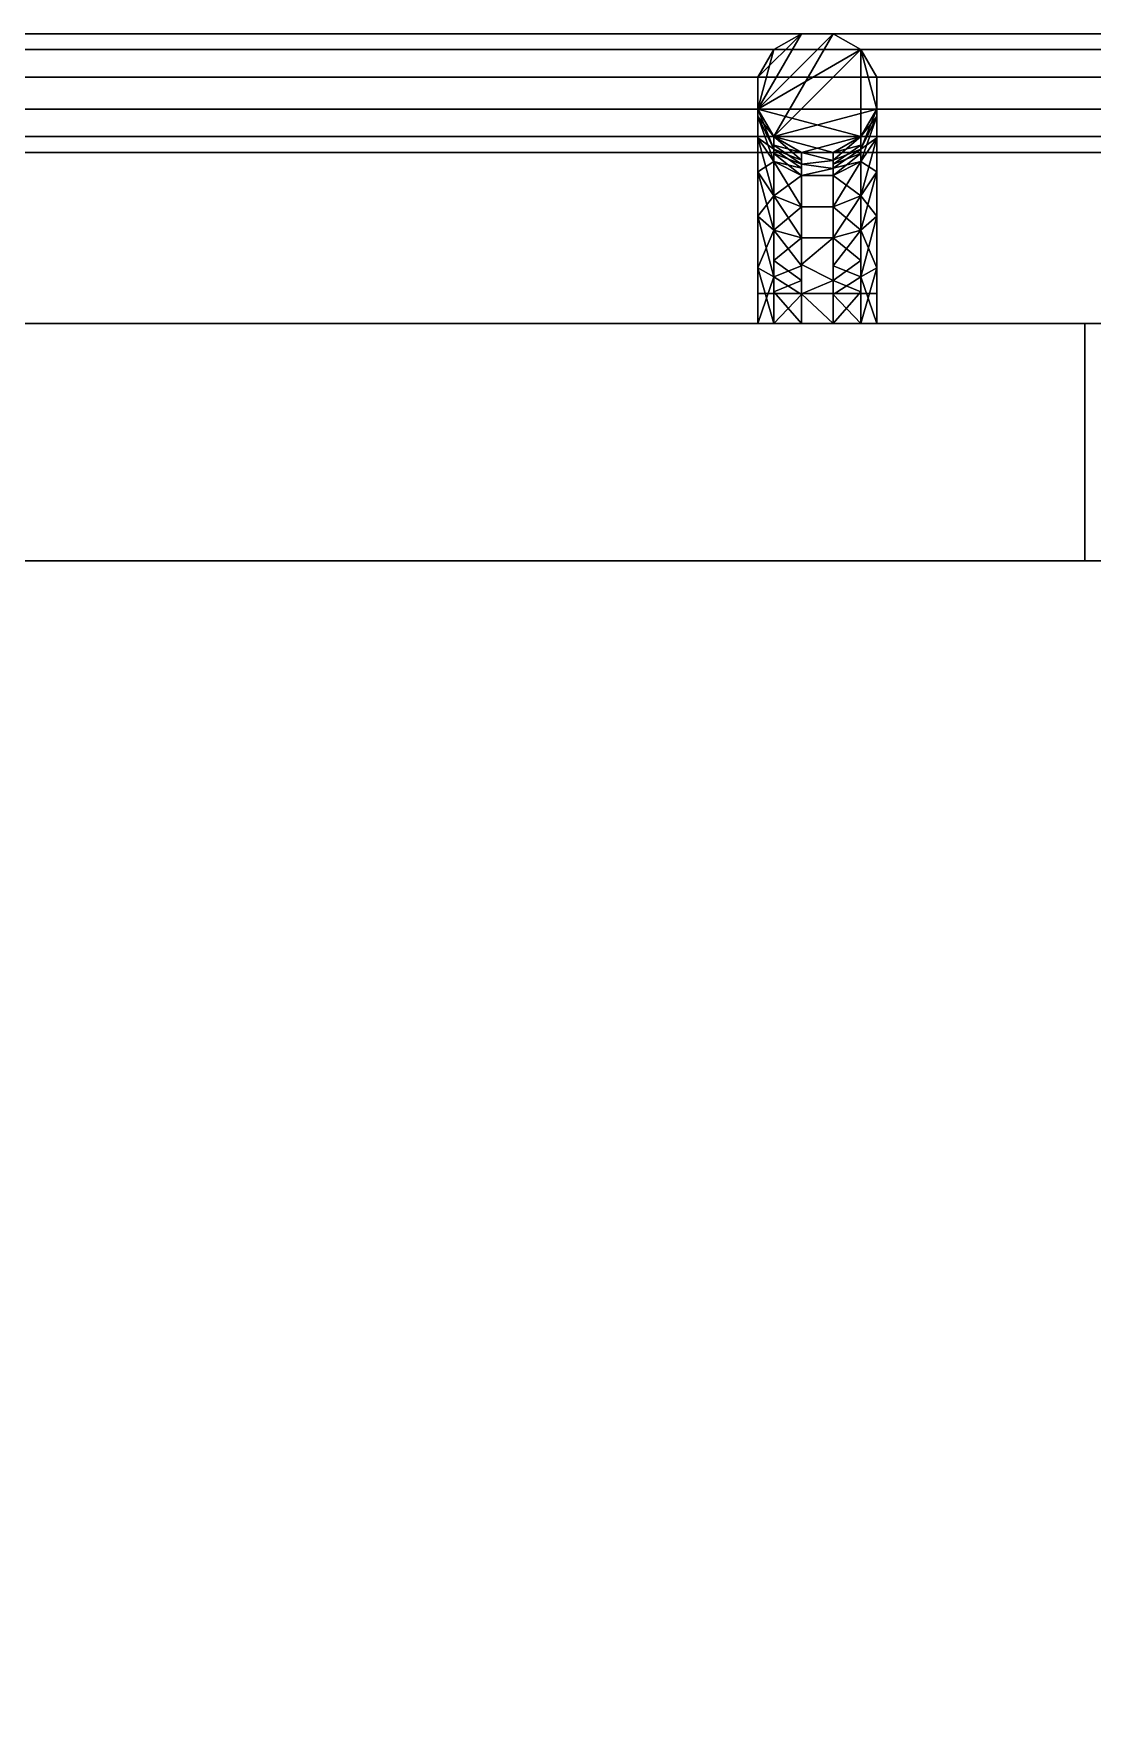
# Model space of a CAD drawing. Header units: feet. Extents: x 1888 to 2477, y 2252 to 2616.
# Drawn here: x 2255.11 to 2266.26, y 2270.21 to 2288 of the extents above; entities that cross this region are included whole.
import ezdxf

# ---------------------------------------------------------------- set-up
doc = ezdxf.new("R2010")
doc.units = ezdxf.units.FT
doc.layers.add('3D-F-AFFFEQM', color=3, linetype='Continuous', lineweight=9)
doc.layers.add('Fridge handle', color=6, linetype='Continuous', lineweight=9)

# ---------------------------------------------------------------- blocks, each defined once
blk = doc.blocks.new('Refrigerator')
at = {"layer": '3D-F-AFFFEQM'}
mesh = blk.add_polyface(dxfattribs=at)
corners = [(-36.32, 3.331, 30.982), (2.155, 3.331, 30.982), (2.155, 3.331, 1.08), (-36.32, 3.331, 1.08)]
mesh.append_faces([[corners[k] for k in face] for face in [(2, 3, 0, 1)]])
mesh = blk.add_polyface(dxfattribs=at)
corners = [(2.155, 3.331, 30.982), (-36.32, 3.331, 30.982), (-36.32, 1.171, 30.982), (2.155, 1.171, 30.982)]
mesh.append_faces([[corners[k] for k in face] for face in [(0, 1, 2, 3)]])
mesh = blk.add_polyface(dxfattribs=at)
corners = [(-36.32, 3.331, 1.08), (2.155, 3.331, 1.08), (2.155, 1.171, 1.08), (-36.32, 1.171, 1.08)]
mesh.append_faces([[corners[k] for k in face] for face in [(0, 1, 2, 3)]])
mesh = blk.add_polyface(dxfattribs=at)
corners = [(-36.32, 3.331, 76.815), (-17.148, 3.331, 76.815), (-17.148, 3.331, 31.252), (-36.32, 3.331, 31.252)]
mesh.append_faces([[corners[k] for k in face] for face in [(3, 0, 1, 2)]])
mesh = blk.add_polyface(dxfattribs=at)
corners = [(-17.148, 3.331, 76.815), (-36.32, 3.331, 76.815), (-36.32, 1.171, 76.815), (-17.148, 1.171, 76.815)]
mesh.append_faces([[corners[k] for k in face] for face in [(0, 1, 2, 3)]])
mesh = blk.add_polyface(dxfattribs=at)
corners = [(-36.32, 3.331, 31.252), (-17.148, 3.331, 31.252), (-17.148, 1.171, 31.252), (-36.32, 1.171, 31.252)]
mesh.append_faces([[corners[k] for k in face] for face in [(0, 1, 2, 3)]])
mesh = blk.add_polyface(dxfattribs=at)
corners = [(-17.148, 3.331, 31.252), (-17.148, 3.331, 76.815), (-17.148, 1.171, 76.815), (-17.148, 1.171, 31.252)]
mesh.append_faces([[corners[k] for k in face] for face in [(0, 1, 2, 3)]])
mesh = blk.add_polyface(dxfattribs=at)
corners = [(-36.32, 1.171, 30.982), (-36.32, 1.171, 1.08), (2.155, 1.171, 1.08), (2.155, 1.171, 30.982)]
mesh.append_faces([[corners[k] for k in face] for face in [(2, 3, 0, 1)]])
mesh = blk.add_polyface(dxfattribs=at)
corners = [(-36.32, 1.171, 76.815), (-36.32, 1.171, 31.252), (-17.148, 1.171, 31.252), (-17.148, 1.171, 76.815)]
mesh.append_faces([[corners[k] for k in face] for face in [(2, 3, 0, 1)]])
mesh = blk.add_polyface(dxfattribs=at)
corners = [(-36.32, -24.749, 76.815), (2.155, -24.749, 76.815), (2.155, 1.171, 76.815), (-36.32, 1.171, 76.815)]
mesh.append_faces([[corners[k] for k in face] for face in [(3, 0, 1, 2)]])
mesh = blk.add_polyface(dxfattribs=at)
corners = [(-36.32, -24.749, 1.08), (-36.32, 1.171, 1.08), (2.155, 1.171, 1.08), (2.155, -24.749, 1.08)]
mesh.append_faces([[corners[k] for k in face] for face in [(2, 3, 0, 1)]])
mesh = blk.add_polyface(dxfattribs=at)
corners = [(-36.32, 1.171, 76.815), (2.155, 1.171, 76.815), (2.155, 1.171, 1.08), (-36.32, 1.171, 1.08)]
mesh.append_faces([[corners[k] for k in face] for face in [(3, 0, 1, 2)]])
at = {"layer": 'Fridge handle'}
mesh = blk.add_polyface(dxfattribs=at)
corners = [(-29.435, 5.963, 29.305), (-29.435, 5.819, 29.555), (-4.73, 5.819, 29.555), (-4.73, 5.963, 29.305)]
mesh.append_faces([[corners[k] for k in face] for face in [(0, 1, 2, 3)]])
mesh = blk.add_polyface(dxfattribs=at)
corners = [(-29.435, 5.963, 29.015), (-29.435, 5.963, 29.305), (-4.73, 5.963, 29.305), (-4.73, 5.963, 29.015)]
mesh.append_faces([[corners[k] for k in face] for face in [(3, 0, 1, 2)]])
mesh = blk.add_polyface(dxfattribs=at)
corners = [(-29.435, 5.819, 28.765), (-29.435, 5.963, 29.015), (-4.73, 5.963, 29.015), (-4.73, 5.819, 28.765)]
mesh.append_faces([[corners[k] for k in face] for face in [(0, 1, 2, 3)]])
mesh = blk.add_polyface(dxfattribs=at)
corners = [(-19.975, 5.819, 70.47), (-20.12, 5.568, 70.47), (-20.12, 5.279, 70.47), (-19.975, 5.028, 70.47), (-19.724, 4.883, 70.47), (-19.435, 4.883, 70.47), (-19.184, 5.028, 70.47), (-19.04, 5.279, 70.47), (-19.04, 5.568, 70.47), (-19.184, 5.819, 70.47), (-19.435, 5.963, 70.47), (-19.724, 5.963, 70.47)]
mesh.append_faces([[corners[k] for k in face] for face in [(9, 7, 8), (5, 3, 4), (2, 0, 1)]], dxfattribs={"vtx0": -1})
mesh.append_faces([[corners[k] for k in face] for face in [(2, 10, 11, 0)]], dxfattribs={"vtx0": -1, "vtx3": -1})
mesh.append_faces([[corners[k] for k in face] for face in [(2, 3, 10), (6, 7, 3, 5)]], dxfattribs={"vtx1": -1, "vtx2": -1})
mesh.append_faces([[corners[k] for k in face] for face in [(9, 10, 3, 7)]], dxfattribs={"vtx1": -1, "vtx2": -1, "vtx3": -1})
mesh = blk.add_polyface(dxfattribs=at)
corners = [(-19.975, 5.819, 39.69), (-19.724, 5.963, 39.69), (-19.435, 5.963, 39.69), (-19.184, 5.819, 39.69), (-19.04, 5.568, 39.69), (-19.04, 5.279, 39.69), (-19.184, 5.028, 39.69), (-19.435, 4.883, 39.69), (-19.724, 4.883, 39.69), (-19.975, 5.028, 39.69), (-20.12, 5.279, 39.69), (-20.12, 5.568, 39.69)]
mesh.append_faces([[corners[k] for k in face] for face in [(5, 3, 4)]], dxfattribs={"vtx0": -1})
mesh.append_faces([[corners[k] for k in face] for face in [(2, 9, 10, 1)]], dxfattribs={"vtx0": -1, "vtx2": -1})
mesh.append_faces([[corners[k] for k in face] for face in [(2, 3, 9)]], dxfattribs={"vtx1": -1, "vtx2": -1})
mesh.append_faces([[corners[k] for k in face] for face in [(5, 6, 9, 3)]], dxfattribs={"vtx1": -1, "vtx2": -1, "vtx3": -1})
mesh.append_faces([[corners[k] for k in face] for face in [(7, 8, 9, 6)]], dxfattribs={"vtx2": -1})
mesh.append_faces([[corners[k] for k in face] for face in [(10, 11, 0, 1)]], dxfattribs={"vtx3": -1})
mesh = blk.add_polyface(dxfattribs=at)
corners = [(-19.04, 5.568, 39.69), (-19.184, 5.819, 39.69), (-19.435, 5.963, 39.69), (-19.724, 5.963, 39.69), (-19.975, 5.819, 39.69), (-20.12, 5.568, 39.69), (-20.12, 5.279, 39.69), (-19.975, 5.028, 39.69), (-19.724, 4.883, 39.69), (-19.435, 4.883, 39.69), (-19.184, 5.028, 39.69), (-19.04, 5.279, 39.69)]
mesh.append_faces([[corners[k] for k in face] for face in [(6, 11, 0, 1)]], dxfattribs={"vtx0": -1, "vtx3": -1})
mesh.append_faces([[corners[k] for k in face] for face in [(2, 3, 6, 1)]], dxfattribs={"vtx1": -1, "vtx2": -1})
mesh.append_faces([[corners[k] for k in face] for face in [(6, 7, 10, 11)]], dxfattribs={"vtx1": -1, "vtx3": -1})
mesh.append_faces([[corners[k] for k in face] for face in [(3, 4, 5, 6), (7, 8, 9, 10)]], dxfattribs={"vtx3": -1})
mesh = blk.add_polyface(dxfattribs=at)
corners = [(-19.04, 5.568, 37.337), (-19.184, 5.819, 37.588), (-19.435, 5.963, 37.732), (-19.724, 5.963, 37.732), (-19.975, 5.819, 37.588), (-20.12, 5.568, 37.337), (-20.12, 3.601, 35.37), (-19.04, 3.601, 35.37)]
mesh.append_faces([[corners[k] for k in face] for face in [(1, 0, 5, 4)]], dxfattribs={"vtx1": -1, "vtx3": -1})
mesh.append_faces([[corners[k] for k in face] for face in [(3, 2, 1, 4)]], dxfattribs={"vtx2": -1})
mesh.append_faces([[corners[k] for k in face] for face in [(0, 7, 6, 5)]], dxfattribs={"vtx3": -1})
mesh = blk.add_polyface(dxfattribs=at)
corners = [(-20.12, 5.568, 70.47), (-19.975, 5.819, 70.47), (-19.724, 5.963, 70.47), (-19.435, 5.963, 70.47), (-19.184, 5.819, 70.47), (-19.04, 5.568, 70.47), (-19.04, 5.279, 70.47), (-19.184, 5.028, 70.47), (-19.435, 4.883, 70.47), (-19.724, 4.883, 70.47), (-19.975, 5.028, 70.47), (-20.12, 5.279, 70.47)]
mesh.append_faces([[corners[k] for k in face] for face in [(2, 0, 1), (9, 7, 8)]], dxfattribs={"vtx0": -1})
mesh.append_faces([[corners[k] for k in face] for face in [(10, 11, 7, 9)]], dxfattribs={"vtx1": -1, "vtx2": -1})
mesh.append_faces([[corners[k] for k in face] for face in [(3, 4, 7, 11)]], dxfattribs={"vtx1": -1, "vtx2": -1, "vtx3": -1})
mesh.append_faces([[corners[k] for k in face] for face in [(2, 3, 11, 0)]], dxfattribs={"vtx1": -1, "vtx3": -1})
mesh.append_faces([[corners[k] for k in face] for face in [(4, 5, 6, 7)]], dxfattribs={"vtx3": -1})
mesh = blk.add_polyface(dxfattribs=at)
corners = [(-20.12, 5.568, 72.823), (-19.975, 5.819, 72.572), (-19.724, 5.963, 72.427), (-19.435, 5.963, 72.427), (-19.184, 5.819, 72.572), (-19.04, 5.568, 72.823), (-19.04, 3.601, 74.79), (-20.12, 3.601, 74.79)]
mesh.append_faces([[corners[k] for k in face] for face in [(0, 5, 4, 1)]], dxfattribs={"vtx0": -1, "vtx2": -1})
mesh.append_faces([[corners[k] for k in face] for face in [(7, 6, 5, 0)]], dxfattribs={"vtx2": -1})
mesh.append_faces([[corners[k] for k in face] for face in [(4, 3, 2, 1)]], dxfattribs={"vtx3": -1})
mesh = blk.add_polyface(dxfattribs=at)
corners = [(-19.975, 5.819, 70.47), (-19.724, 5.963, 70.47), (-19.724, 5.963, 39.69), (-19.975, 5.819, 39.69)]
mesh.append_faces([[corners[k] for k in face] for face in [(3, 0, 1, 2)]])
mesh = blk.add_polyface(dxfattribs=at)
corners = [(-19.975, 5.819, 39.69), (-19.724, 5.963, 39.69), (-19.724, 5.963, 37.732), (-19.975, 5.819, 37.588)]
mesh.append_faces([[corners[k] for k in face] for face in [(2, 3, 0, 1)]])
mesh = blk.add_polyface(dxfattribs=at)
corners = [(-19.724, 5.963, 70.47), (-19.975, 5.819, 70.47), (-19.975, 5.819, 72.572), (-19.724, 5.963, 72.427)]
mesh.append_faces([[corners[k] for k in face] for face in [(1, 2, 3, 0)]])
mesh = blk.add_polyface(dxfattribs=at)
corners = [(-19.724, 5.963, 70.47), (-19.435, 5.963, 70.47), (-19.435, 5.963, 39.69), (-19.724, 5.963, 39.69)]
mesh.append_faces([[corners[k] for k in face] for face in [(3, 0, 1, 2)]])
mesh = blk.add_polyface(dxfattribs=at)
corners = [(-19.724, 5.963, 39.69), (-19.435, 5.963, 39.69), (-19.435, 5.963, 37.732), (-19.724, 5.963, 37.732)]
mesh.append_faces([[corners[k] for k in face] for face in [(1, 2, 3, 0)]])
mesh = blk.add_polyface(dxfattribs=at)
corners = [(-19.435, 5.963, 70.47), (-19.724, 5.963, 70.47), (-19.724, 5.963, 72.427), (-19.435, 5.963, 72.427)]
mesh.append_faces([[corners[k] for k in face] for face in [(1, 2, 3, 0)]])
mesh = blk.add_polyface(dxfattribs=at)
corners = [(-19.435, 5.963, 70.47), (-19.184, 5.819, 70.47), (-19.184, 5.819, 39.69), (-19.435, 5.963, 39.69)]
mesh.append_faces([[corners[k] for k in face] for face in [(3, 0, 1, 2)]])
mesh = blk.add_polyface(dxfattribs=at)
corners = [(-19.435, 5.963, 39.69), (-19.184, 5.819, 39.69), (-19.184, 5.819, 37.588), (-19.435, 5.963, 37.732)]
mesh.append_faces([[corners[k] for k in face] for face in [(1, 2, 3, 0)]])
mesh = blk.add_polyface(dxfattribs=at)
corners = [(-19.184, 5.819, 70.47), (-19.435, 5.963, 70.47), (-19.435, 5.963, 72.427), (-19.184, 5.819, 72.572)]
mesh.append_faces([[corners[k] for k in face] for face in [(2, 3, 0, 1)]])
mesh = blk.add_polyface(dxfattribs=at)
corners = [(-29.435, 5.568, 28.62), (-29.435, 5.819, 28.765), (-4.73, 5.819, 28.765), (-4.73, 5.568, 28.62)]
mesh.append_faces([[corners[k] for k in face] for face in [(0, 1, 2, 3)]])
mesh = blk.add_polyface(dxfattribs=at)
corners = [(-29.435, 5.819, 29.555), (-29.435, 5.568, 29.7), (-4.73, 5.568, 29.7), (-4.73, 5.819, 29.555)]
mesh.append_faces([[corners[k] for k in face] for face in [(3, 0, 1, 2)]])
mesh = blk.add_polyface(dxfattribs=at)
corners = [(-20.12, 5.568, 70.47), (-19.975, 5.819, 70.47), (-19.975, 5.819, 39.69), (-20.12, 5.568, 39.69)]
mesh.append_faces([[corners[k] for k in face] for face in [(3, 0, 1, 2)]])
mesh = blk.add_polyface(dxfattribs=at)
corners = [(-20.12, 5.568, 39.69), (-19.975, 5.819, 39.69), (-19.975, 5.819, 37.588), (-20.12, 5.568, 37.337)]
mesh.append_faces([[corners[k] for k in face] for face in [(2, 3, 0, 1)]])
mesh = blk.add_polyface(dxfattribs=at)
corners = [(-19.975, 5.819, 70.47), (-20.12, 5.568, 70.47), (-20.12, 5.568, 72.823), (-19.975, 5.819, 72.572)]
mesh.append_faces([[corners[k] for k in face] for face in [(1, 2, 3, 0)]])
mesh = blk.add_polyface(dxfattribs=at)
corners = [(-19.184, 5.819, 70.47), (-19.04, 5.568, 70.47), (-19.04, 5.568, 39.69), (-19.184, 5.819, 39.69)]
mesh.append_faces([[corners[k] for k in face] for face in [(3, 0, 1, 2)]])
mesh = blk.add_polyface(dxfattribs=at)
corners = [(-19.184, 5.819, 39.69), (-19.04, 5.568, 39.69), (-19.04, 5.568, 37.337), (-19.184, 5.819, 37.588)]
mesh.append_faces([[corners[k] for k in face] for face in [(1, 2, 3, 0)]])
mesh = blk.add_polyface(dxfattribs=at)
corners = [(-19.04, 5.568, 70.47), (-19.184, 5.819, 70.47), (-19.184, 5.819, 72.572), (-19.04, 5.568, 72.823)]
mesh.append_faces([[corners[k] for k in face] for face in [(2, 3, 0, 1)]])
mesh = blk.add_polyface(dxfattribs=at)
corners = [(-29.435, 5.279, 28.62), (-29.435, 5.568, 28.62), (-4.73, 5.568, 28.62), (-4.73, 5.279, 28.62)]
mesh.append_faces([[corners[k] for k in face] for face in [(3, 0, 1, 2)]])
mesh = blk.add_polyface(dxfattribs=at)
corners = [(-29.435, 5.568, 29.7), (-29.435, 5.279, 29.7), (-4.73, 5.279, 29.7), (-4.73, 5.568, 29.7)]
mesh.append_faces([[corners[k] for k in face] for face in [(0, 1, 2, 3)]])
mesh = blk.add_polyface(dxfattribs=at)
corners = [(-20.12, 5.279, 70.47), (-20.12, 5.568, 70.47), (-20.12, 5.568, 39.69), (-20.12, 5.279, 39.69)]
mesh.append_faces([[corners[k] for k in face] for face in [(3, 0, 1, 2)]])
mesh = blk.add_polyface(dxfattribs=at)
corners = [(-20.12, 3.601, 35.37), (-20.12, 3.331, 35.37), (-20.12, 3.331, 37.742), (-20.12, 3.835, 37.809), (-20.12, 4.305, 38.003), (-20.12, 4.708, 38.313), (-20.12, 5.018, 38.716), (-20.12, 5.212, 39.186), (-20.12, 5.279, 39.69), (-20.12, 5.568, 39.69), (-20.12, 5.568, 37.337)]
mesh.append_faces([[corners[k] for k in face] for face in [(7, 10, 6)]], dxfattribs={"vtx0": -1, "vtx1": -1})
mesh.append_faces([[corners[k] for k in face] for face in [(3, 10, 0, 2), (10, 3, 4)]], dxfattribs={"vtx0": -1, "vtx2": -1})
mesh.append_faces([[corners[k] for k in face] for face in [(1, 2, 0)]], dxfattribs={"vtx1": -1})
mesh.append_faces([[corners[k] for k in face] for face in [(5, 6, 10), (4, 5, 10)]], dxfattribs={"vtx1": -1, "vtx2": -1})
mesh.append_faces([[corners[k] for k in face] for face in [(7, 8, 9, 10)]], dxfattribs={"vtx3": -1})
mesh = blk.add_polyface(dxfattribs=at)
corners = [(-20.12, 3.331, 74.79), (-20.12, 3.601, 74.79), (-20.12, 5.568, 72.823), (-20.12, 5.568, 70.47), (-20.12, 5.279, 70.47), (-20.12, 5.212, 70.974), (-20.12, 5.018, 71.444), (-20.12, 4.708, 71.847), (-20.12, 4.305, 72.157), (-20.12, 3.835, 72.351), (-20.12, 3.331, 72.418)]
mesh.append_faces([[corners[k] for k in face] for face in [(5, 3, 4)]], dxfattribs={"vtx0": -1})
mesh.append_faces([[corners[k] for k in face] for face in [(9, 1, 2, 8)]], dxfattribs={"vtx0": -1, "vtx2": -1})
mesh.append_faces([[corners[k] for k in face] for face in [(7, 8, 2), (6, 7, 2)]], dxfattribs={"vtx1": -1, "vtx2": -1})
mesh.append_faces([[corners[k] for k in face] for face in [(5, 6, 2, 3)]], dxfattribs={"vtx1": -1, "vtx3": -1})
mesh.append_faces([[corners[k] for k in face] for face in [(10, 0, 1, 9)]], dxfattribs={"vtx2": -1})
mesh = blk.add_polyface(dxfattribs=at)
corners = [(-19.04, 5.568, 70.47), (-19.04, 5.279, 70.47), (-19.04, 5.279, 39.69), (-19.04, 5.568, 39.69)]
mesh.append_faces([[corners[k] for k in face] for face in [(3, 0, 1, 2)]])
mesh = blk.add_polyface(dxfattribs=at)
corners = [(-19.04, 3.331, 35.37), (-19.04, 3.601, 35.37), (-19.04, 5.568, 37.337), (-19.04, 5.568, 39.69), (-19.04, 5.279, 39.69), (-19.04, 5.212, 39.186), (-19.04, 5.018, 38.716), (-19.04, 4.708, 38.313), (-19.04, 4.305, 38.003), (-19.04, 3.835, 37.809), (-19.04, 3.331, 37.742)]
mesh.append_faces([[corners[k] for k in face] for face in [(5, 3, 4)]], dxfattribs={"vtx0": -1})
mesh.append_faces([[corners[k] for k in face] for face in [(9, 1, 2, 8)]], dxfattribs={"vtx0": -1, "vtx2": -1})
mesh.append_faces([[corners[k] for k in face] for face in [(7, 8, 2), (6, 7, 2)]], dxfattribs={"vtx1": -1, "vtx2": -1})
mesh.append_faces([[corners[k] for k in face] for face in [(5, 6, 2, 3)]], dxfattribs={"vtx1": -1, "vtx3": -1})
mesh.append_faces([[corners[k] for k in face] for face in [(10, 0, 1, 9)]], dxfattribs={"vtx2": -1})
mesh = blk.add_polyface(dxfattribs=at)
corners = [(-19.04, 3.601, 74.79), (-19.04, 3.331, 74.79), (-19.04, 3.331, 72.418), (-19.04, 3.835, 72.351), (-19.04, 4.305, 72.157), (-19.04, 4.708, 71.847), (-19.04, 5.018, 71.444), (-19.04, 5.212, 70.974), (-19.04, 5.279, 70.47), (-19.04, 5.568, 70.47), (-19.04, 5.568, 72.823)]
mesh.append_faces([[corners[k] for k in face] for face in [(7, 10, 6)]], dxfattribs={"vtx0": -1, "vtx1": -1})
mesh.append_faces([[corners[k] for k in face] for face in [(3, 10, 0, 2), (10, 3, 4)]], dxfattribs={"vtx0": -1, "vtx2": -1})
mesh.append_faces([[corners[k] for k in face] for face in [(1, 2, 0)]], dxfattribs={"vtx1": -1})
mesh.append_faces([[corners[k] for k in face] for face in [(5, 6, 10), (4, 5, 10)]], dxfattribs={"vtx1": -1, "vtx2": -1})
mesh.append_faces([[corners[k] for k in face] for face in [(7, 8, 9, 10)]], dxfattribs={"vtx3": -1})
mesh = blk.add_polyface(dxfattribs=at)
corners = [(-29.435, 5.028, 28.765), (-29.435, 5.279, 28.62), (-4.73, 5.279, 28.62), (-4.73, 5.028, 28.765)]
mesh.append_faces([[corners[k] for k in face] for face in [(3, 0, 1, 2)]])
mesh = blk.add_polyface(dxfattribs=at)
corners = [(-29.435, 5.279, 29.7), (-29.435, 5.028, 29.555), (-4.73, 5.028, 29.555), (-4.73, 5.279, 29.7)]
mesh.append_faces([[corners[k] for k in face] for face in [(0, 1, 2, 3)]])
mesh = blk.add_polyface(dxfattribs=at)
corners = [(-19.975, 5.028, 70.47), (-20.12, 5.279, 70.47), (-20.12, 5.279, 39.69), (-19.975, 5.028, 39.69)]
mesh.append_faces([[corners[k] for k in face] for face in [(3, 0, 1, 2)]])
mesh = blk.add_polyface(dxfattribs=at)
corners = [(-20.12, 3.331, 37.742), (-20.12, 3.835, 37.809), (-20.12, 4.305, 38.003), (-20.12, 4.708, 38.313), (-20.12, 5.018, 38.716), (-20.12, 5.212, 39.186), (-20.12, 5.279, 39.69), (-19.975, 5.028, 39.69), (-19.975, 4.801, 38.841), (-19.975, 4.179, 38.22), (-19.975, 3.331, 37.993), (-19.975, 4.914, 39.266), (-19.975, 4.49, 38.531), (-19.975, 3.755, 38.106)]
mesh.append_faces([[corners[k] for k in face] for face in [(13, 0, 10)]], dxfattribs={"vtx0": -1})
mesh.append_faces([[corners[k] for k in face] for face in [(11, 4, 8), (12, 2, 9), (3, 8, 4)]], dxfattribs={"vtx0": -1, "vtx1": -1})
mesh.append_faces([[corners[k] for k in face] for face in [(11, 5, 4), (13, 1, 0)]], dxfattribs={"vtx0": -1, "vtx2": -1})
mesh.append_faces([[corners[k] for k in face] for face in [(12, 8, 3), (11, 7, 5), (3, 2, 12), (2, 1, 9), (13, 9, 1)]], dxfattribs={"vtx1": -1, "vtx2": -1})
mesh.append_faces([[corners[k] for k in face] for face in [(7, 6, 5)]], dxfattribs={"vtx2": -1})
mesh = blk.add_polyface(dxfattribs=at)
corners = [(-20.12, 5.279, 70.47), (-20.12, 5.212, 70.974), (-20.12, 5.018, 71.444), (-20.12, 4.708, 71.847), (-20.12, 4.305, 72.157), (-20.12, 3.835, 72.351), (-20.12, 3.331, 72.418), (-19.975, 3.331, 72.167), (-19.975, 4.179, 71.94), (-19.975, 4.801, 71.319), (-19.975, 5.028, 70.47), (-19.975, 4.914, 70.894), (-19.975, 3.755, 72.054), (-19.975, 4.49, 71.629)]
mesh.append_faces([[corners[k] for k in face] for face in [(5, 7, 6)]], dxfattribs={"vtx0": -1})
mesh.append_faces([[corners[k] for k in face] for face in [(1, 9, 2), (4, 12, 5), (12, 4, 8)]], dxfattribs={"vtx0": -1, "vtx1": -1})
mesh.append_faces([[corners[k] for k in face] for face in [(2, 9, 13)]], dxfattribs={"vtx0": -1, "vtx2": -1})
mesh.append_faces([[corners[k] for k in face] for face in [(10, 11, 0)]], dxfattribs={"vtx1": -1})
mesh.append_faces([[corners[k] for k in face] for face in [(1, 0, 11), (11, 9, 1), (3, 2, 13), (13, 8, 3), (4, 3, 8), (12, 7, 5)]], dxfattribs={"vtx1": -1, "vtx2": -1})
mesh = blk.add_polyface(dxfattribs=at)
corners = [(-19.04, 5.279, 70.47), (-19.184, 5.028, 70.47), (-19.184, 5.028, 39.69), (-19.04, 5.279, 39.69)]
mesh.append_faces([[corners[k] for k in face] for face in [(0, 1, 2, 3)]])
mesh = blk.add_polyface(dxfattribs=at)
corners = [(-19.04, 5.279, 39.69), (-19.04, 5.212, 39.186), (-19.04, 5.018, 38.716), (-19.04, 4.708, 38.313), (-19.04, 4.305, 38.003), (-19.04, 3.835, 37.809), (-19.04, 3.331, 37.742), (-19.184, 3.331, 37.993), (-19.184, 4.179, 38.22), (-19.184, 4.801, 38.841), (-19.184, 5.028, 39.69), (-19.184, 4.914, 39.266), (-19.184, 3.755, 38.106), (-19.184, 4.49, 38.531)]
mesh.append_faces([[corners[k] for k in face] for face in [(5, 7, 6)]], dxfattribs={"vtx0": -1})
mesh.append_faces([[corners[k] for k in face] for face in [(1, 9, 2), (4, 12, 5), (12, 4, 8)]], dxfattribs={"vtx0": -1, "vtx1": -1})
mesh.append_faces([[corners[k] for k in face] for face in [(2, 9, 13)]], dxfattribs={"vtx0": -1, "vtx2": -1})
mesh.append_faces([[corners[k] for k in face] for face in [(10, 11, 0)]], dxfattribs={"vtx1": -1})
mesh.append_faces([[corners[k] for k in face] for face in [(1, 0, 11), (11, 9, 1), (3, 2, 13), (13, 8, 3), (4, 3, 8), (12, 7, 5)]], dxfattribs={"vtx1": -1, "vtx2": -1})
mesh = blk.add_polyface(dxfattribs=at)
corners = [(-19.04, 3.331, 72.418), (-19.04, 3.835, 72.351), (-19.04, 4.305, 72.157), (-19.04, 4.708, 71.847), (-19.04, 5.018, 71.444), (-19.04, 5.212, 70.974), (-19.04, 5.279, 70.47), (-19.184, 5.028, 70.47), (-19.184, 4.801, 71.319), (-19.184, 4.179, 71.94), (-19.184, 3.331, 72.167), (-19.184, 4.914, 70.894), (-19.184, 4.49, 71.629), (-19.184, 3.755, 72.054)]
mesh.append_faces([[corners[k] for k in face] for face in [(13, 0, 10)]], dxfattribs={"vtx0": -1})
mesh.append_faces([[corners[k] for k in face] for face in [(11, 4, 8), (12, 2, 9), (3, 8, 4)]], dxfattribs={"vtx0": -1, "vtx1": -1})
mesh.append_faces([[corners[k] for k in face] for face in [(11, 5, 4), (13, 1, 0)]], dxfattribs={"vtx0": -1, "vtx2": -1})
mesh.append_faces([[corners[k] for k in face] for face in [(12, 8, 3), (11, 7, 5), (3, 2, 12), (2, 1, 9), (13, 9, 1)]], dxfattribs={"vtx1": -1, "vtx2": -1})
mesh.append_faces([[corners[k] for k in face] for face in [(7, 6, 5)]], dxfattribs={"vtx2": -1})
mesh = blk.add_polyface(dxfattribs=at)
corners = [(-29.435, 4.883, 29.015), (-29.435, 5.028, 28.765), (-4.73, 5.028, 28.765), (-4.73, 4.883, 29.015)]
mesh.append_faces([[corners[k] for k in face] for face in [(3, 0, 1, 2)]])
mesh = blk.add_polyface(dxfattribs=at)
corners = [(-29.435, 5.028, 29.555), (-29.435, 4.883, 29.305), (-4.73, 4.883, 29.305), (-4.73, 5.028, 29.555)]
mesh.append_faces([[corners[k] for k in face] for face in [(3, 0, 1, 2)]])
mesh = blk.add_polyface(dxfattribs=at)
corners = [(-19.724, 4.883, 70.47), (-19.975, 5.028, 70.47), (-19.975, 5.028, 39.69), (-19.724, 4.883, 39.69)]
mesh.append_faces([[corners[k] for k in face] for face in [(0, 1, 2, 3)]])
mesh = blk.add_polyface(dxfattribs=at)
corners = [(-19.724, 4.883, 39.69), (-19.724, 4.675, 38.914), (-19.724, 4.107, 38.345), (-19.724, 3.331, 38.137), (-19.975, 3.331, 37.993), (-19.975, 4.179, 38.22), (-19.975, 4.801, 38.841), (-19.975, 5.028, 39.69), (-19.975, 4.875, 39.118), (-19.724, 4.779, 39.302), (-19.975, 4.49, 38.531), (-19.724, 4.391, 38.63), (-19.724, 3.854, 38.278), (-19.975, 3.755, 38.106), (-19.975, 4.951, 39.404), (-19.724, 3.592, 38.208)]
mesh.append_faces([[corners[k] for k in face] for face in [(9, 8, 1), (13, 12, 5), (2, 5, 12)]], dxfattribs={"vtx0": -1, "vtx1": -1})
mesh.append_faces([[corners[k] for k in face] for face in [(1, 6, 10)]], dxfattribs={"vtx0": -1, "vtx2": -1})
mesh.append_faces([[corners[k] for k in face] for face in [(9, 0, 14), (13, 4, 15), (14, 8, 9), (2, 11, 5), (10, 5, 11), (15, 12, 13), (11, 1, 10), (8, 6, 1)]], dxfattribs={"vtx1": -1, "vtx2": -1})
mesh.append_faces([[corners[k] for k in face] for face in [(0, 7, 14), (4, 3, 15)]], dxfattribs={"vtx2": -1})
mesh = blk.add_polyface(dxfattribs=at)
corners = [(-19.975, 5.028, 70.47), (-19.975, 4.801, 71.319), (-19.975, 4.179, 71.94), (-19.975, 3.331, 72.167), (-19.724, 3.331, 72.022), (-19.724, 4.107, 71.815), (-19.724, 4.675, 71.246), (-19.724, 4.883, 70.47), (-19.724, 4.743, 70.993), (-19.975, 4.914, 70.894), (-19.724, 4.391, 71.53), (-19.975, 4.49, 71.629), (-19.975, 3.903, 72.014), (-19.724, 3.719, 71.919), (-19.724, 4.813, 70.732), (-19.975, 3.617, 72.091)]
mesh.append_faces([[corners[k] for k in face] for face in [(9, 8, 1), (13, 12, 5), (2, 5, 12)]], dxfattribs={"vtx0": -1, "vtx1": -1})
mesh.append_faces([[corners[k] for k in face] for face in [(1, 6, 10)]], dxfattribs={"vtx0": -1, "vtx2": -1})
mesh.append_faces([[corners[k] for k in face] for face in [(9, 0, 14), (13, 4, 15), (14, 8, 9), (2, 11, 5), (10, 5, 11), (15, 12, 13), (11, 1, 10), (8, 6, 1)]], dxfattribs={"vtx1": -1, "vtx2": -1})
mesh.append_faces([[corners[k] for k in face] for face in [(0, 7, 14), (4, 3, 15)]], dxfattribs={"vtx2": -1})
mesh = blk.add_polyface(dxfattribs=at)
corners = [(-19.184, 5.028, 70.47), (-19.435, 4.883, 70.47), (-19.435, 4.883, 39.69), (-19.184, 5.028, 39.69)]
mesh.append_faces([[corners[k] for k in face] for face in [(0, 1, 2, 3)]])
mesh = blk.add_polyface(dxfattribs=at)
corners = [(-19.184, 5.028, 39.69), (-19.184, 4.801, 38.841), (-19.184, 4.179, 38.22), (-19.184, 3.331, 37.993), (-19.435, 3.331, 38.137), (-19.435, 4.107, 38.345), (-19.435, 4.675, 38.914), (-19.435, 4.883, 39.69), (-19.435, 4.743, 39.167), (-19.184, 4.914, 39.266), (-19.435, 4.391, 38.63), (-19.184, 4.49, 38.531), (-19.184, 3.903, 38.146), (-19.435, 3.719, 38.241), (-19.435, 4.813, 39.428), (-19.184, 3.617, 38.069)]
mesh.append_faces([[corners[k] for k in face] for face in [(9, 8, 1), (13, 12, 5), (2, 5, 12)]], dxfattribs={"vtx0": -1, "vtx1": -1})
mesh.append_faces([[corners[k] for k in face] for face in [(1, 6, 10)]], dxfattribs={"vtx0": -1, "vtx2": -1})
mesh.append_faces([[corners[k] for k in face] for face in [(9, 0, 14), (13, 4, 15), (14, 8, 9), (2, 11, 5), (10, 5, 11), (15, 12, 13), (11, 1, 10), (8, 6, 1)]], dxfattribs={"vtx1": -1, "vtx2": -1})
mesh.append_faces([[corners[k] for k in face] for face in [(0, 7, 14), (4, 3, 15)]], dxfattribs={"vtx2": -1})
mesh = blk.add_polyface(dxfattribs=at)
corners = [(-19.435, 4.883, 70.47), (-19.435, 4.675, 71.246), (-19.435, 4.107, 71.815), (-19.435, 3.331, 72.022), (-19.184, 3.331, 72.167), (-19.184, 4.179, 71.94), (-19.184, 4.801, 71.319), (-19.184, 5.028, 70.47), (-19.184, 4.875, 71.042), (-19.435, 4.779, 70.858), (-19.184, 4.49, 71.629), (-19.435, 4.391, 71.53), (-19.435, 3.854, 71.882), (-19.184, 3.755, 72.054), (-19.184, 4.951, 70.756), (-19.435, 3.592, 71.952)]
mesh.append_faces([[corners[k] for k in face] for face in [(9, 8, 1), (13, 12, 5), (2, 5, 12)]], dxfattribs={"vtx0": -1, "vtx1": -1})
mesh.append_faces([[corners[k] for k in face] for face in [(1, 6, 10)]], dxfattribs={"vtx0": -1, "vtx2": -1})
mesh.append_faces([[corners[k] for k in face] for face in [(9, 0, 14), (13, 4, 15), (14, 8, 9), (2, 11, 5), (10, 5, 11), (15, 12, 13), (11, 1, 10), (8, 6, 1)]], dxfattribs={"vtx1": -1, "vtx2": -1})
mesh.append_faces([[corners[k] for k in face] for face in [(0, 7, 14), (4, 3, 15)]], dxfattribs={"vtx2": -1})
mesh = blk.add_polyface(dxfattribs=at)
corners = [(-29.435, 4.883, 29.305), (-29.435, 4.883, 29.015), (-4.73, 4.883, 29.015), (-4.73, 4.883, 29.305)]
mesh.append_faces([[corners[k] for k in face] for face in [(3, 0, 1, 2)]])
mesh = blk.add_polyface(dxfattribs=at)
corners = [(-19.435, 4.883, 70.47), (-19.724, 4.883, 70.47), (-19.724, 4.883, 39.69), (-19.435, 4.883, 39.69)]
mesh.append_faces([[corners[k] for k in face] for face in [(0, 1, 2, 3)]])
mesh = blk.add_polyface(dxfattribs=at)
corners = [(-19.435, 4.883, 39.69), (-19.435, 4.675, 38.914), (-19.435, 4.107, 38.345), (-19.435, 3.331, 38.137), (-19.724, 3.331, 38.137), (-19.724, 4.107, 38.345), (-19.724, 4.675, 38.914), (-19.724, 4.883, 39.69), (-19.435, 4.74, 39.155), (-19.724, 4.779, 39.302), (-19.724, 4.391, 38.63), (-19.435, 4.391, 38.63), (-19.724, 3.866, 38.281), (-19.435, 3.719, 38.241), (-19.435, 4.812, 39.422), (-19.724, 3.598, 38.209)]
mesh.append_faces([[corners[k] for k in face] for face in [(7, 14, 0), (3, 15, 4)]], dxfattribs={"vtx0": -1})
mesh.append_faces([[corners[k] for k in face] for face in [(14, 9, 8), (9, 14, 7), (13, 15, 3), (15, 13, 12)]], dxfattribs={"vtx0": -1, "vtx1": -1})
mesh.append_faces([[corners[k] for k in face] for face in [(1, 8, 6), (9, 6, 8), (13, 2, 12), (5, 12, 2)]], dxfattribs={"vtx1": -1, "vtx2": -1})
mesh.append_faces([[corners[k] for k in face] for face in [(6, 10, 11, 1), (2, 11, 10, 5)]], dxfattribs={"vtx1": -1, "vtx3": -1})
mesh = blk.add_polyface(dxfattribs=at)
corners = [(-19.724, 4.883, 70.47), (-19.724, 4.675, 71.246), (-19.724, 4.107, 71.815), (-19.724, 3.331, 72.022), (-19.435, 3.331, 72.022), (-19.435, 4.107, 71.815), (-19.435, 4.675, 71.246), (-19.435, 4.883, 70.47), (-19.435, 4.74, 71.005), (-19.724, 4.779, 70.858), (-19.435, 4.391, 71.53), (-19.724, 4.391, 71.53), (-19.724, 3.866, 71.879), (-19.435, 3.719, 71.919), (-19.435, 4.812, 70.738), (-19.724, 3.598, 71.951)]
mesh.append_faces([[corners[k] for k in face] for face in [(9, 8, 1), (13, 12, 5), (2, 5, 12)]], dxfattribs={"vtx0": -1, "vtx1": -1})
mesh.append_faces([[corners[k] for k in face] for face in [(5, 2, 11, 10), (1, 6, 10, 11)]], dxfattribs={"vtx0": -1, "vtx2": -1})
mesh.append_faces([[corners[k] for k in face] for face in [(9, 0, 14), (13, 4, 15), (14, 8, 9), (8, 6, 1), (15, 12, 13)]], dxfattribs={"vtx1": -1, "vtx2": -1})
mesh.append_faces([[corners[k] for k in face] for face in [(0, 7, 14), (4, 3, 15)]], dxfattribs={"vtx2": -1})
mesh = blk.add_polyface(dxfattribs=at)
corners = [(-19.04, 3.331, 35.37), (-20.12, 3.331, 35.37), (-20.12, 3.601, 35.37), (-19.04, 3.601, 35.37)]
mesh.append_faces([[corners[k] for k in face] for face in [(3, 0, 1, 2)]])
mesh = blk.add_polyface(dxfattribs=at)
corners = [(-20.12, 3.331, 74.79), (-19.04, 3.331, 74.79), (-19.04, 3.601, 74.79), (-20.12, 3.601, 74.79)]
mesh.append_faces([[corners[k] for k in face] for face in [(0, 1, 2, 3)]])
mesh = blk.add_polyface(dxfattribs=at)
corners = [(-20.12, 3.331, 35.37), (-19.04, 3.331, 35.37), (-19.04, 3.331, 37.742), (-19.184, 3.331, 37.993), (-19.435, 3.331, 38.137), (-19.724, 3.331, 38.137), (-19.975, 3.331, 37.993), (-20.12, 3.331, 37.742)]
mesh.append_faces([[corners[k] for k in face] for face in [(6, 3, 4, 5)]], dxfattribs={"vtx0": -1})
mesh.append_faces([[corners[k] for k in face] for face in [(7, 2, 3, 6)]], dxfattribs={"vtx0": -1, "vtx2": -1})
mesh.append_faces([[corners[k] for k in face] for face in [(0, 1, 2, 7)]], dxfattribs={"vtx2": -1})
mesh = blk.add_polyface(dxfattribs=at)
corners = [(-19.04, 3.331, 74.79), (-20.12, 3.331, 74.79), (-20.12, 3.331, 72.418), (-19.975, 3.331, 72.167), (-19.724, 3.331, 72.022), (-19.435, 3.331, 72.022), (-19.184, 3.331, 72.167), (-19.04, 3.331, 72.418)]
mesh.append_faces([[corners[k] for k in face] for face in [(6, 3, 4, 5)]], dxfattribs={"vtx0": -1})
mesh.append_faces([[corners[k] for k in face] for face in [(1, 2, 7, 0)]], dxfattribs={"vtx1": -1})
mesh.append_faces([[corners[k] for k in face] for face in [(6, 7, 2, 3)]], dxfattribs={"vtx1": -1, "vtx3": -1})

msp = doc.modelspace()

# ---------------------------------------------------------------- block references
at = {"xscale": 1.15876680052351, "yscale": 1.15876680052351, "zscale": 1.15876680052351}
msp.add_blockref('Refrigerator', (2286.052, 2281.09, -1.251), dxfattribs=at)

doc.saveas('drawing.dxf')
